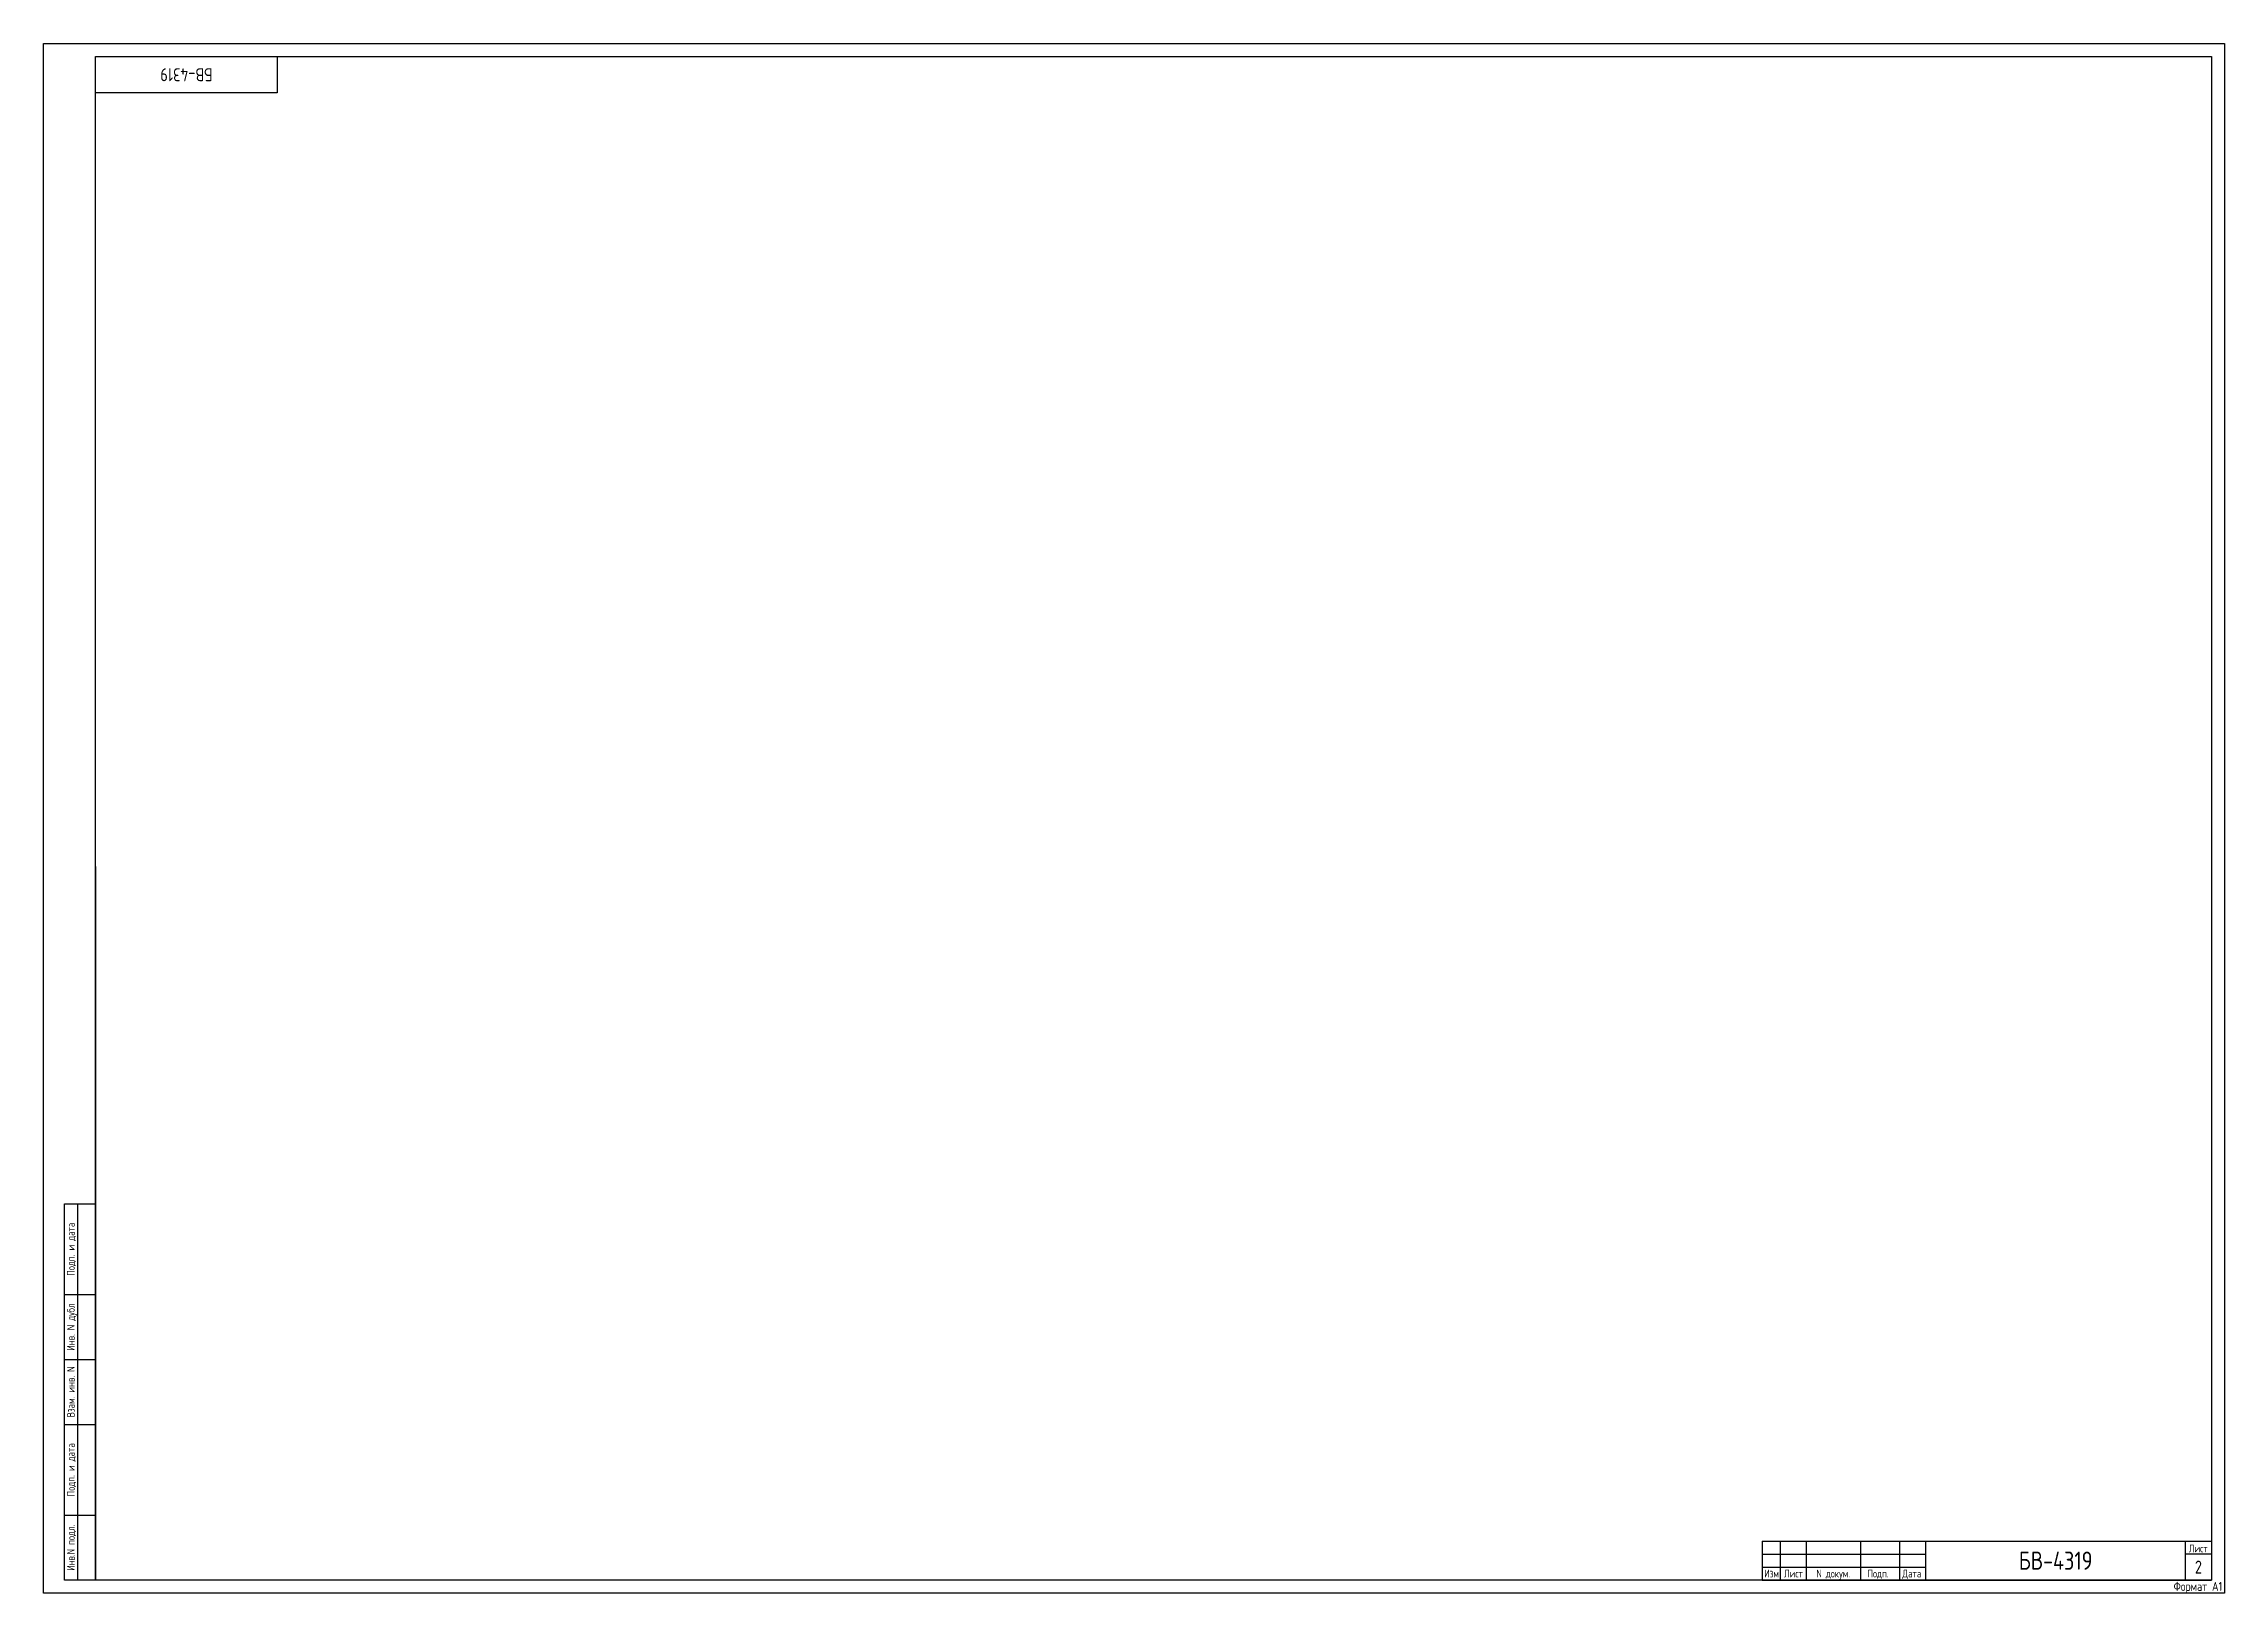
# Paper-space layout 'А1 (2)' of a CAD drawing. Header units: millimetres. Extents: x 0 to 840, y 0 to 597.
import ezdxf
from ezdxf.enums import TextEntityAlignment as Align

# ---------------------------------------------------------------- set-up
doc = ezdxf.new("R2010")
doc.units = ezdxf.units.MM
doc.styles.add('ГОСТ_А_2', font='')
doc.styles.get('ГОСТ_А_2').set_extended_font_data('GOST_type_A')

# ---------------------------------------------------------------- blocks, each defined once
blk = doc.blocks.new('ГОСТ A1_л2.print')
at = {"linetype": 'ByBlock'}
for p, q in [((90, 592), (90, 578)), ((90, 578), (20, 578)), ((20, 280), (20, 5)), ((662, 20), (835, 20)), ((715, 5), (715, 20)), ((725, 5), (725, 20)), ((825, 5), (825, 20)), ((662, 5), (835, 5))]:
    blk.add_line(p, q, dxfattribs=at)
for p, q in [((662, 20), (662, 5)), ((669, 5), (669, 20)), ((679, 5), (679, 20)), ((700, 5), (700, 20)), ((662, 15), (725, 15)), ((662, 10), (725, 10)), ((835, 15), (825, 15))]:
    blk.add_line(p, q)
for points in [[(0, 0), (0, 597), (840, 597), (840, 0)], [(20, 5), (20, 592), (835, 592), (835, 5)]]:
    blk.add_lwpolyline(points, close=True)
for points in [[(20, 5), (8, 5), (8, 150), (20, 150)], [(20, 5), (8, 5), (8, 150), (20, 150)], [(13, 150), (13, 5)], [(13, 150), (13, 5)], [(8, 115), (20, 115)], [(8, 115), (20, 115)], [(8, 90), (20, 90)], [(8, 90), (20, 90)], [(8, 65), (20, 65)], [(8, 65), (20, 65)], [(8, 30), (20, 30)], [(8, 30), (20, 30)]]:
    blk.add_lwpolyline(points)
at = {"style": 'ГОСТ_А_2'}
for s, p in [('Подп. и дата', (12, 132.5)), ('Инв. N дубл', (12, 102.5)), ('Взам. инв. N', (12, 77.5)), ('Подп. и дата', (12, 47.5)), ('Инв.N подл.', (12, 17.5))]:
    blk.add_text(s, height=3, rotation=90, dxfattribs=at).set_placement(p, align=Align.CENTER)
at = {"linetype": 'ByBlock', "style": 'ГОСТ_А_2'}
blk.add_text('Лист', height=3, dxfattribs=at).set_placement((829.92, 15.68), align=Align.CENTER)
for s, p in [('Изм.', (662.75, 6)), ('Лист', (670.37, 6)), ('N докум.', (682.86, 6)), ('Подп.', (702.5, 6)), ('Дата', (716, 6))]:
    blk.add_text(s, height=3, dxfattribs=at).set_placement(p)
at = {"style": 'ГОСТ_А_2'}
blk.add_attdef('DWG_NUM2', text='', height=5, rotation=180, dxfattribs=at).set_placement((55, 585), align=Align.MIDDLE)
for tag, height, p in [('DWG_NUM1', 7, (775, 12.5)), ('LIST', 5, (830, 10))]:
    blk.add_attdef(tag, text='', height=height, dxfattribs=at).set_placement(p, align=Align.MIDDLE)
blk.add_attdef('FORMAT_4', text='', height=3.5, dxfattribs=at).set_placement((839.17, 2.57), align=Align.MIDDLE_RIGHT)

psp = doc.layouts.new('А1 (2)')

# ---------------------------------------------------------------- block references
psp.add_blockref('ГОСТ A1_л2.print', (0, 0)).add_auto_attribs({'DWG_NUM1': 'БВ-4319', 'DWG_NUM2': 'БВ-4319', 'LIST': '2', 'FORMAT_4': 'Формат А1'})

doc.saveas('drawing.dxf')
